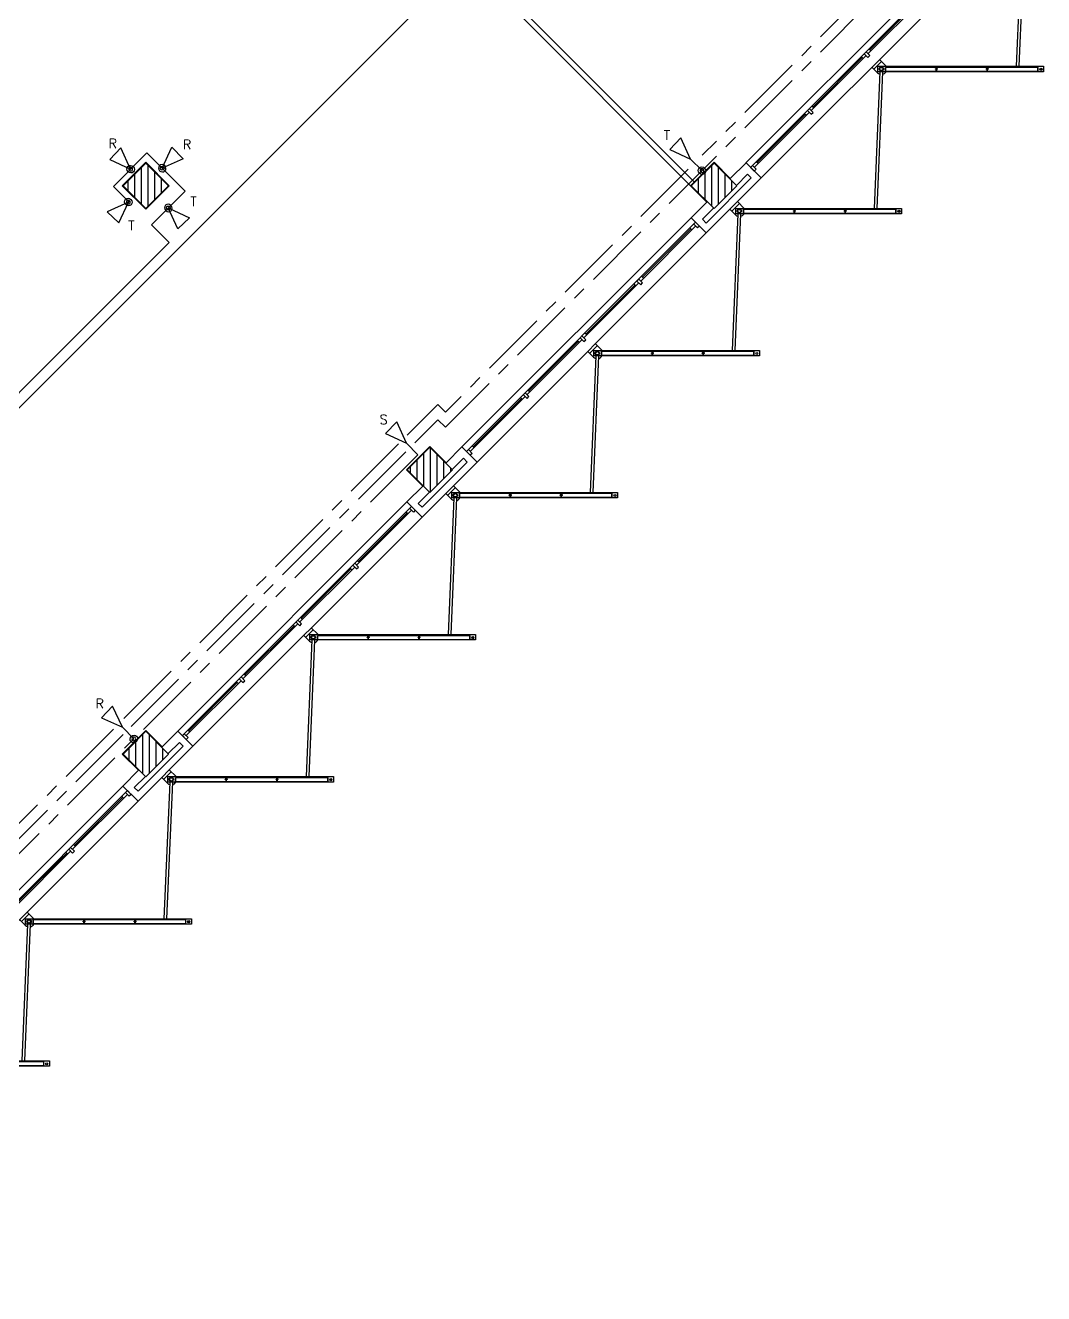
# Model space of a CAD drawing. Extents: x 21.2 to 81.9, y 10.7 to 70.
# Drawn here: x 59.88 to 78.89, y 11.95 to 35.62 of the extents above; entities that cross this region are included whole.
import ezdxf

# ---------------------------------------------------------------- set-up
doc = ezdxf.new("R2010")
doc.units = 0
doc.header["$MEASUREMENT"] = 0
for name, pattern in [('Center', [2, 1.25, -0.25, 0.25, -0.25]), ('Dashed', [0.75, 0.5, -0.25]), ('Default', [0]), ('Solid', [0])]:
    doc.linetypes.add(name, pattern=pattern)
for name, color, linetype in [('1st floor plan$0$1F', 15, 'Continuous'), ('1st floor plan$0$2F', 7, 'Continuous'), ('1st floor plan$0$CAI', 52, 'Continuous'), ('1st floor plan$0$FACH', 142, 'Continuous'), ('1st floor plan$0$Hatch', 15, 'Continuous'), ('1st floor plan$0$Pillars', 30, 'Continuous'), ('IE003', 7, 'Continuous'), ('Xref_Plan', 7, 'Continuous')]:
    doc.layers.add(name, color=color, linetype=linetype)
for name, color, linetype, lineweight in [('1st floor plan$0$Interior Walls', 7, 'Continuous', 30), ('1st floor plan$0$Partitions', 7, 'Continuous', 30), ('Illumination', 30, 'Solid', 30)]:
    doc.layers.add(name, color=color, linetype=linetype, lineweight=lineweight)
doc.styles.add('Roman Simplex', font='romans', dxfattribs={"height": 1.5})

# ---------------------------------------------------------------- blocks, each defined once
blk = doc.blocks.new('Bola')
at = {"layer": 'IE003', "color": 7, "linetype": 'Default', "const_width": 0.2}
blk.add_lwpolyline([(-0.1, 0, 1), (0.1, 0, 1)], format="xyb", close=True, dxfattribs=at)
at = {"layer": 'IE003', "color": 7, "linetype": 'Default'}
blk.add_circle((0, 0), 0.2, dxfattribs=at)
blk = doc.blocks.new('1st floor plan$0$BR 1')
at = {"layer": '1st floor plan$0$FACH'}
for p, q in [((5.474, 5.056), (5.367, 2.504)), ((5.524, 5.056), (5.417, 2.504)), ((2.813, 2.63), (2.939, 2.504)), ((2.672, 2.488), (2.778, 2.382)), ((2.849, 2.594), (2.707, 2.453)), ((2.822, 2.405), (2.715, -0.147)), ((2.872, 2.403), (2.765, -0.147)), ((2.778, 2.504), (2.778, 2.404)), ((2.778, 2.504), (2.85, 2.504)), ((2.928, 2.404), (2.778, 2.404)), ((2.85, 2.504), (5.878, 2.504)), ((5.778, 2.484), (2.928, 2.484)), ((3.873, 2.459), (3.858, 2.459)), ((3.858, 2.449), (3.858, 2.459)), ((3.873, 2.449), (3.858, 2.449)), ((3.898, 2.459), (3.883, 2.459)), ((3.898, 2.449), (3.883, 2.449)), ((3.898, 2.449), (3.898, 2.459)), ((4.823, 2.459), (4.808, 2.459)), ((4.808, 2.449), (4.808, 2.459)), ((4.823, 2.449), (4.808, 2.449)), ((4.848, 2.459), (4.833, 2.459)), ((4.848, 2.449), (4.833, 2.449)), ((4.848, 2.449), (4.848, 2.459)), ((5.878, 2.404), (5.778, 2.404)), ((5.878, 2.504), (5.878, 2.404)), ((0.021, -0.163), (0.163, -0.021)), ((0.021, -0.163), (0.127, -0.269)), ((0.198, -0.057), (0.057, -0.198)), ((0.127, -0.147), (0.127, -0.247)), ((0.127, -0.147), (0.199, -0.147)), ((0.163, -0.021), (0.289, -0.147)), ((0.199, -0.147), (3.227, -0.147)), ((3.127, -0.167), (0.277, -0.167)), ((1.207, -0.202), (1.207, -0.192)), ((1.222, -0.192), (1.207, -0.192)), ((1.222, -0.202), (1.207, -0.202)), ((1.247, -0.192), (1.232, -0.192)), ((1.247, -0.202), (1.232, -0.202)), ((1.247, -0.202), (1.247, -0.192)), ((2.157, -0.202), (2.157, -0.192)), ((2.172, -0.192), (2.157, -0.192)), ((2.172, -0.202), (2.157, -0.202)), ((2.197, -0.192), (2.182, -0.192)), ((2.197, -0.202), (2.182, -0.202)), ((2.197, -0.202), (2.197, -0.192)), ((3.227, -0.147), (3.227, -0.247)), ((0.277, -0.247), (0.127, -0.247)), ((3.227, -0.247), (3.127, -0.247))]:
    blk.add_line(p, q, dxfattribs=at)
at = {"layer": '1st floor plan$0$FACH', "color": 7}
for p, q in [((2.928, 2.404), (2.928, 2.484)), ((5.778, 2.404), (2.928, 2.404)), ((2.933, 2.409), (2.933, 2.484)), ((3.873, 2.409), (2.933, 2.409)), ((3.873, 2.409), (3.873, 2.484)), ((3.878, 2.404), (3.878, 2.484)), ((3.883, 2.409), (3.883, 2.484)), ((4.823, 2.409), (3.883, 2.409)), ((4.823, 2.409), (4.823, 2.484)), ((4.828, 2.404), (4.828, 2.484)), ((4.833, 2.409), (4.833, 2.484)), ((5.773, 2.409), (4.833, 2.409)), ((5.773, 2.409), (5.773, 2.484)), ((5.778, 2.404), (5.778, 2.484)), ((0.277, -0.247), (0.277, -0.167)), ((0.282, -0.242), (0.282, -0.167)), ((1.222, -0.242), (1.222, -0.167)), ((1.227, -0.247), (1.227, -0.167)), ((1.232, -0.242), (1.232, -0.167)), ((2.172, -0.242), (2.172, -0.167)), ((2.177, -0.247), (2.177, -0.167)), ((2.182, -0.242), (2.182, -0.167)), ((3.122, -0.242), (3.122, -0.167)), ((3.127, -0.247), (3.127, -0.167)), ((3.127, -0.247), (0.277, -0.247)), ((1.222, -0.242), (0.282, -0.242)), ((2.172, -0.242), (1.232, -0.242)), ((3.122, -0.242), (2.182, -0.242))]:
    blk.add_line(p, q, dxfattribs=at)
for centre, radius in [((2.849, 2.453), 0.04), ((2.849, 2.453), 0.03), ((5.828, 2.448), 0.0206), ((5.828, 2.448), 0.0166), ((0.198, -0.198), 0.04), ((0.198, -0.198), 0.03), ((3.178, -0.203), 0.0206), ((3.178, -0.203), 0.0166)]:
    blk.add_circle(centre, radius, dxfattribs=at)
at = {"layer": '1st floor plan$0$FACH'}
for centre, start, end in [((2.849, 2.453), 225.0001, 253.5546), ((2.849, 2.453), 282.5105, 330.5859), ((0.198, -0.198), 225.0001, 253.5546), ((0.198, -0.198), 282.5105, 330.5859)]:
    blk.add_arc(centre, 0.1, start, end, dxfattribs=at)
blk = doc.blocks.new('1st floor plan$0$J1')
at = {"layer": '1st floor plan$0$2F', "linetype": 'Continuous'}
for p, q in [((6.05, 0.4), (0, 0.4)), ((6.05, 0), (0, 0))]:
    blk.add_line(p, q, dxfattribs=at)
at = {"layer": '1st floor plan$0$CAI'}
for p, q in [((0, 0.22), (0.05, 0.22)), ((0, 0.12), (0, 0.22)), ((2.925, 0.17), (2.925, 0.12)), ((3, 0.22), (3, 0.12)), ((3.05, 0.22), (3.05, 0.12)), ((3.125, 0.17), (3.125, 0.12)), ((6.05, 0.22), (6.05, 0.12))]:
    blk.add_line(p, q, dxfattribs=at)
at = {"layer": '1st floor plan$0$CAI', "linetype": 'Continuous'}
for p, q in [((6.05, 0.12), (0, 0.12)), ((0.05, 0.22), (0.05, 0.12)), ((1.5, 0.17), (0.05, 0.17)), ((0.15, 0.17), (0.15, 0.12)), ((1.425, 0.12), (1.425, 0.17)), ((1.55, 0.22), (1.5, 0.22)), ((1.5, 0.22), (1.5, 0.12)), ((1.55, 0.12), (1.5, 0.12)), ((1.55, 0.22), (1.55, 0.12)), ((3, 0.17), (1.55, 0.17)), ((1.625, 0.17), (1.625, 0.12)), ((3.05, 0.22), (3, 0.22)), ((4.5, 0.17), (3.05, 0.17)), ((4.425, 0.17), (4.425, 0.12)), ((4.55, 0.22), (4.5, 0.22)), ((4.5, 0.22), (4.5, 0.12)), ((4.55, 0.22), (4.55, 0.12)), ((6, 0.17), (4.55, 0.17)), ((4.625, 0.12), (4.625, 0.17)), ((5.9, 0.17), (5.9, 0.12)), ((6, 0.22), (6.05, 0.22)), ((6, 0.22), (6, 0.12))]:
    blk.add_line(p, q, dxfattribs=at)
at = {"layer": '1st floor plan$0$CAI', "color": 15}
for p, q in [((0.15, 0.145), (1.425, 0.145)), ((2.925, 0.145), (1.625, 0.145)), ((3.125, 0.145), (4.425, 0.145)), ((5.9, 0.145), (4.625, 0.145))]:
    blk.add_line(p, q, dxfattribs=at)
blk = doc.blocks.new('1st floor plan$0$P2')
at = {"layer": '1st floor plan$0$Hatch'}
h = blk.add_hatch(dxfattribs=at)
h.set_pattern_fill('ANSI31', color=256, style=0)
h.set_pattern_definition([(45, (-41.75321, -29.09718), (-0.08838835, 0.08838835), [])])
h.paths.add_polyline_path([(-0.3, 0.3), (-0.3, -0.3), (0.3, -0.3), (0.3, 0.3)])
at = {"layer": '1st floor plan$0$Pillars'}
blk.add_lwpolyline([(-0.3, -0.3), (0.3, -0.3), (0.3, 0.3), (-0.3, 0.3)], close=True, dxfattribs=at)
blk = doc.blocks.new('1st floor plan$0$P1')
at = {"layer": '1st floor plan$0$1F'}
blk.add_lwpolyline([(-0.3, 0.29), (-0.595, 0.29), (-0.595, 0.39), (0.595, 0.39), (0.595, 0.29), (0.3, 0.29)], dxfattribs=at)
at = {"layer": '1st floor plan$0$Partitions'}
blk.add_lwpolyline([(-0.725, 0.12), (-0.31, 0.12), (-0.31, -0.31), (0.31, -0.31), (0.31, 0.12), (0.725, 0.12), (0.725, 0.52), (-0.725, 0.52)], close=True, dxfattribs=at)
at = {"layer": '1st floor plan$0$Interior Walls'}
blk.add_blockref('1st floor plan$0$P2', (0, 0), dxfattribs=at)
blk = doc.blocks.new('1st floor plan$0$P5')
at = {"layer": '1st floor plan$0$Partitions'}
blk.add_lwpolyline([(-0.31, -0.31), (-0.31, 0.31), (0.31, 0.31), (0.31, -0.31)], close=True, dxfattribs=at)
at = {"layer": '1st floor plan$0$Interior Walls'}
blk.add_blockref('1st floor plan$0$P2', (0, 0), dxfattribs=at)
blk = doc.blocks.new('1st floor plan')
at = {"layer": '1st floor plan$0$Interior Walls'}
blk.add_lwpolyline([(72.301, 32.63), (69.027, 35.905), (71.468, 38.344), (71.574, 38.238), (69.204, 35.869), (72.372, 32.701)], dxfattribs=at)
for p in [(73.015, 32.355), (67.712, 27.051), (62.409, 21.748), (57.105, 16.445)]:
    blk.add_blockref('1st floor plan$0$BR 1', p)
at = {"rotation": 224.9999384927916}
for name, p in [('1st floor plan$0$J1', (77.615, 37.336)), ('1st floor plan$0$P1', (72.74, 32.63)), ('1st floor plan$0$J1', (72.312, 32.033)), ('1st floor plan$0$P1', (67.436, 27.327)), ('1st floor plan$0$J1', (67.008, 26.73)), ('1st floor plan$0$P1', (62.133, 22.024)), ('1st floor plan$0$J1', (61.705, 21.426))]:
    blk.add_blockref(name, p, dxfattribs=at)
at = {"layer": '1st floor plan$0$Partitions', "rotation": 45.00000000000007}
blk.add_blockref('1st floor plan$0$P5', (62.133, 32.63), dxfattribs=at)

msp = doc.modelspace()

# ---------------------------------------------------------------- linework, layer by layer
at = {"layer": 'Illumination', "linetype": 'Center'}
for points in [[(74.737, 39.484), (74.853, 39.6), (77.028, 37.424), (67.725, 28.121), (67.584, 28.263), (67.153, 27.832)], [(76.171, 38.564), (77.028, 37.707), (72.521, 33.2)], [(72.26, 32.939), (67.725, 28.404), (67.584, 28.546), (67.012, 27.973)], [(66.998, 27.825), (67.214, 27.61), (51.556, 11.952), (46.89, 16.618), (47.032, 16.76), (46.731, 17.06)], [(66.852, 27.814), (61.723, 22.685)], [(66.985, 27.663), (61.834, 22.513)], [(61.528, 22.489), (56.407, 17.369)], [(61.711, 22.389), (56.537, 17.216)]]:
    msp.add_lwpolyline(points, dxfattribs=at)
at = {"layer": 'Illumination'}
for points in [[(40.637, 32.939), (40.941, 33.242), (41.529, 32.654), (40.795, 31.92), (40.207, 32.509), (40.006, 32.308), (38.236, 34.078), (37.881, 33.02), (45.933, 24.967), (46.216, 25.25), (51.374, 20.092), (68.016, 36.734), (67.544, 37.206), (68.17, 37.833), (67.457, 38.546), (66.831, 37.919), (67.126, 37.624)], [(61.823, 32.321), (61.528, 32.616), (62.154, 33.242), (62.867, 32.529), (62.241, 31.903), (62.572, 31.572), (51.374, 20.375), (46.216, 25.533), (45.933, 25.25), (37.952, 33.231)], [(72.301, 33.128), (72.517, 32.913)], [(61.695, 22.522), (61.91, 22.306)]]:
    msp.add_lwpolyline(points, dxfattribs=at)
at = {"layer": 'Illumination', "linetype": 'Center'}
for points in [[(72.301, 33.128), (72.12, 33.525), (71.913, 33.306)], [(61.85, 32.939), (61.669, 33.335), (61.462, 33.117)], [(62.439, 32.957), (62.621, 33.353), (62.828, 33.135)], [(61.807, 32.325), (61.411, 32.144), (61.629, 31.936)], [(62.553, 32.215), (62.949, 32.034), (62.731, 31.827)], [(66.998, 27.825), (66.817, 28.222), (66.609, 28.003)], [(61.695, 22.522), (61.514, 22.918), (61.306, 22.7)]]:
    msp.add_lwpolyline(points, close=True, dxfattribs=at)

# ---------------------------------------------------------------- block references
at = {"layer": 'Illumination', "linetype": 'Dashed', "yscale": -0.3643773124041374, "zscale": 0.3366127468544598}
for p, xscale, rotation in [((61.85, 32.939), -0.3366127468544592, 225.0000000000002), ((62.439, 32.957), 0.3366127468544592, 45.00000000000022), ((72.517, 32.913), -0.3366127468544592, 45.00000000000025), ((61.807, 32.325), -0.3366127468544592, 45.00000000000025), ((62.553, 32.215), 0.3366127468544592, 45.00000000000022), ((61.91, 22.306), -0.3366127468544592, 314.9999999999998)]:
    msp.add_blockref('Bola', p, dxfattribs=dict(at, xscale=xscale, rotation=rotation))
at = {"layer": 'Xref_Plan'}
msp.add_blockref('1st floor plan', (0, 0), dxfattribs=at)

# ---------------------------------------------------------------- texts
at = {"layer": 'Illumination', "style": 'Roman Simplex'}
for s, p in [('T', (71.8, 33.485)), ('S', (66.496, 28.181)), ('R', (61.193, 22.878))]:
    msp.add_text(s, height=0.175, dxfattribs=at).set_placement(p)
for s, p in [('R', (61.437, 33.331)), ('R', (62.824, 33.313)), ('T', (62.963, 32.246)), ('T', (61.804, 31.803))]:
    msp.add_text(s, height=0.175, rotation=360, dxfattribs=at).set_placement(p)

doc.saveas('drawing.dxf')
